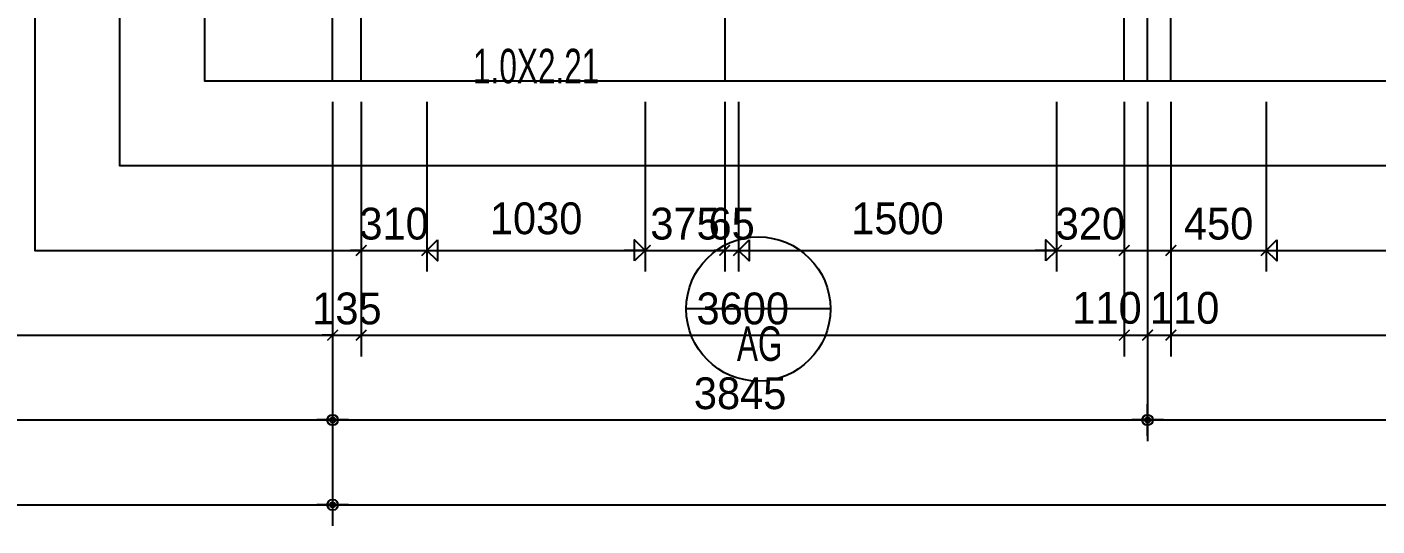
# Model space of a CAD drawing. Header units: millimetres. Extents: x -24416 to 92204, y -190080 to 23760.
# Drawn here: x 3240 to 9609, y -183358 to -181004 of the extents above; entities that cross this region are included whole.
import ezdxf
from ezdxf.enums import TextEntityAlignment as Align

# ---------------------------------------------------------------- set-up
doc = ezdxf.new("R2010")
doc.units = ezdxf.units.MM
doc.header["$LTSCALE"] = 50
doc.linetypes.add('AUDIT_D_220706163347-0', pattern=[0])
doc.linetypes.add('CEN', pattern=[62, 60, -1, 0, -1])
doc.layers.get('defpoints').update_dxf_attribs({"color": 139})
for name, color, linetype in [('A-창호부호', 4, 'Continuous'), ('AA-XXXX-DIMS', 7, 'Continuous'), ('ARDM', 7, 'Continuous'), ('CEN_CON', 1, 'CEN'), ('CEN_WALL', 12, 'CEN'), ('DIM', 7, 'AUDIT_D_220706163347-0')]:
    doc.layers.add(name, color=color, linetype=linetype)
doc.layers.add('MC', color=135, linetype='Continuous', plot=False)
doc.styles.add('HAUD01', font='Dotum.ttf')
doc.styles.add('맑은고딕', font='malgun.ttf', dxfattribs={"width": 0.9})
doc.dimstyles.new('DIM-50', dxfattribs={"dimscale": 50, "dimtxt": 3, "dimasz": 1, "dimexe": 2, "dimexo": 2, "dimgap": 1, "dimtad": 1, "dimdec": 0, "dimzin": 0, "dimdsep": 46, "dimtxsty": '맑은고딕', "dimblk1": 'DIMDOT', "dimblk2": 'DIMDOT', "dimsah": 1, "dimcen": 0.09, "dimdle": 2, "dimclrd": 7, "dimclre": 7, "dimclrt": 3, "dimadec": 0, "dimazin": 0, "dimtfac": 1, "dimtdec": 0, "dimtix": 1, "dimtmove": 2, "dimatfit": 3, "dimldrblk": 'DIMDOT', "dimfxl": 1, "dimtolj": 1, "dimtzin": 0, "dimarcsym": 0})
doc.dimstyles.new('MCDIM-50', dxfattribs={"dimscale": 50, "dimtxt": 3, "dimasz": 1, "dimexe": 2, "dimexo": 2, "dimgap": 1, "dimtad": 1, "dimdec": 0, "dimzin": 0, "dimdsep": 46, "dimtxsty": '맑은고딕', "dimblk1": 'ARCHTICK', "dimblk2": 'ARCHTICK', "dimsah": 1, "dimcen": 0.09, "dimdle": 2, "dimclrd": 7, "dimclre": 7, "dimclrt": 3, "dimadec": 0, "dimazin": 0, "dimtfac": 1, "dimtdec": 0, "dimtix": 1, "dimtmove": 2, "dimatfit": 3, "dimldrblk": 'ARCHTICK', "dimfxl": 1, "dimtolj": 1, "dimtzin": 0, "dimarcsym": 0})
doc.dimstyles.new('외부100-win', dxfattribs={"dimscale": 50, "dimtxt": 3, "dimasz": 1, "dimexe": 2, "dimexo": 2.5, "dimgap": 1.5, "dimtad": 1, "dimdec": 0, "dimzin": 0, "dimdsep": 46, "dimtxsty": '맑은고딕', "dimblk": 'DO2-2', "dimblk1": 'DO2-2', "dimblk2": 'DIMDOT', "dimcen": 0.09, "dimdle": 2, "dimclrd": 7, "dimclre": 7, "dimclrt": 3, "dimadec": 0, "dimazin": 0, "dimtfac": 1, "dimtdec": 0, "dimtix": 1, "dimtmove": 2, "dimatfit": 3, "dimldrblk": 'DO2-2', "dimfxl": 1, "dimtolj": 1, "dimtzin": 0, "dimarcsym": 0})

# ---------------------------------------------------------------- blocks, each defined once
blk = doc.blocks.new('A$C4D377245')
at = {"layer": 'A-창호부호'}
blk.add_line((675.4, 345), (14.6, 345), dxfattribs=at)
blk.add_circle((345, 345), 330.4, dxfattribs=at)
blk = doc.blocks.new('U-131B(기본)', base_point=(-85340.5, -187585.7))
at = {"layer": 'CEN_CON'}
for p, q in [((-85340.5, -187885.7), (-85340.5, -176950.7)), ((-81495.5, -187885.7), (-81495.5, -176950.7))]:
    blk.add_line(p, q, dxfattribs=at)
at = {"layer": 'CEN_WALL'}
blk.add_line((-83490.5, -185615.7), (-83490.5, -187885.7), dxfattribs=at)
at = {"layer": 'MC'}
for p, q in [((-85205.5, -187885.7), (-85205.5, -176950.7)), ((-81385.5, -187885.7), (-81385.5, -176950.7)), ((-81605.5, -187885.7), (-81605.5, -181855.7))]:
    blk.add_line(p, q, dxfattribs=at)
blk = doc.blocks.new('DIMDOT')
at = {"layer": 'AA-XXXX-DIMS'}
for p, q in [((0, -1.5), (0, 1.5)), ((-1.5, 0), (1.5, 0))]:
    blk.add_line(p, q, dxfattribs=at)
for radius in [0.5, 0.25]:
    blk.add_circle((0, 0), radius, dxfattribs=at)
blk = doc.blocks.new('*D194')
at = {"layer": 'defpoints', "color": 0, "transparency": 16777216}
for p in [(2876.9, -203038), (4076.9, -203038), (4076.9, -204718)]:
    blk.add_point(p, dxfattribs=at)
at = {"layer": 'DIM', "color": 7, "lineweight": -2, "transparency": 16777216}
for p, q in [((3976.9, -203038), (2776.9, -203038)), ((2876.9, -204668), (2876.9, -203088)), ((3976.9, -204718), (2776.9, -204718))]:
    blk.add_line(p, q, dxfattribs=at)
at = {"layer": 'DIM', "color": 7, "lineweight": -2, "transparency": 16777216, "xscale": 50, "yscale": 50, "zscale": 50}
for p, rotation in [((2876.9, -203038), 90), ((2876.9, -204718), 270)]:
    blk.add_blockref('DIMDOT', p, dxfattribs=dict(at, rotation=rotation))
at = {"layer": 'DIM', "color": 3, "transparency": 16777216, "insert": (2751.8, -203878), "char_height": 150, "attachment_point": 5, "rotation": 90, "style": 'HAUD01'}
blk.add_mtext('\\A1;1680', dxfattribs=at)
blk = doc.blocks.new('*D200')
at = {"layer": 'defpoints', "color": 0, "transparency": 16777216}
for p in [(4681.9, -205018), (8526.9, -205018), (8526.9, -206618)]:
    blk.add_point(p, dxfattribs=at)
at = {"layer": 'DIM', "color": 7, "lineweight": -2, "transparency": 16777216}
for p, q in [((4681.9, -205118), (4681.9, -206718)), ((8526.9, -205118), (8526.9, -206718)), ((4731.9, -206618), (8476.9, -206618))]:
    blk.add_line(p, q, dxfattribs=at)
at = {"layer": 'DIM', "color": 7, "lineweight": -2, "transparency": 16777216, "xscale": 50, "yscale": 50, "zscale": 50, "rotation": 180}
blk.add_blockref('DIMDOT', (4681.9, -206618), dxfattribs=at)
at = {"layer": 'DIM', "color": 7, "lineweight": -2, "transparency": 16777216, "xscale": 50, "yscale": 50, "zscale": 50}
blk.add_blockref('DIMDOT', (8526.9, -206618), dxfattribs=at)
at = {"layer": 'DIM', "color": 3, "transparency": 16777216, "insert": (6604.4, -206492.9), "char_height": 150, "attachment_point": 5, "style": 'HAUD01'}
blk.add_mtext('\\A1;3845', dxfattribs=at)
blk = doc.blocks.new('*D201')
at = {"layer": 'defpoints', "color": 0, "transparency": 16777216}
for p in [(8526.9, -205018), (13246.9, -205018), (13246.9, -206618)]:
    blk.add_point(p, dxfattribs=at)
at = {"layer": 'DIM', "color": 7, "lineweight": -2, "transparency": 16777216}
for p, q in [((8526.9, -205118), (8526.9, -206718)), ((13246.9, -205118), (13246.9, -206718)), ((8576.9, -206618), (13196.9, -206618))]:
    blk.add_line(p, q, dxfattribs=at)
at = {"layer": 'DIM', "color": 7, "lineweight": -2, "transparency": 16777216, "xscale": 50, "yscale": 50, "zscale": 50, "rotation": 180}
blk.add_blockref('DIMDOT', (8526.9, -206618), dxfattribs=at)
at = {"layer": 'DIM', "color": 7, "lineweight": -2, "transparency": 16777216, "xscale": 50, "yscale": 50, "zscale": 50}
blk.add_blockref('DIMDOT', (13246.9, -206618), dxfattribs=at)
at = {"layer": 'DIM', "color": 3, "transparency": 16777216, "insert": (10886.9, -206492.9), "char_height": 150, "attachment_point": 5, "style": 'HAUD01'}
blk.add_mtext('\\A1;4720', dxfattribs=at)
blk = doc.blocks.new('*D208')
at = {"layer": 'defpoints', "color": 0, "transparency": 16777216}
for p in [(4681.9, -205018), (30196.9, -205018), (30196.9, -207018)]:
    blk.add_point(p, dxfattribs=at)
at = {"layer": 'DIM', "color": 7, "lineweight": -2, "transparency": 16777216}
for p, q in [((4681.9, -205118), (4681.9, -207118)), ((30196.9, -205118), (30196.9, -207118)), ((4731.9, -207018), (30146.9, -207018))]:
    blk.add_line(p, q, dxfattribs=at)
at = {"layer": 'DIM', "color": 7, "lineweight": -2, "transparency": 16777216, "xscale": 50, "yscale": 50, "zscale": 50, "rotation": 180}
blk.add_blockref('DIMDOT', (4681.9, -207018), dxfattribs=at)
at = {"layer": 'DIM', "color": 7, "lineweight": -2, "transparency": 16777216, "xscale": 50, "yscale": 50, "zscale": 50}
blk.add_blockref('DIMDOT', (30196.9, -207018), dxfattribs=at)
at = {"layer": 'DIM', "color": 3, "transparency": 16777216, "insert": (17439.4, -206892.9), "char_height": 150, "attachment_point": 5, "style": 'HAUD01'}
blk.add_mtext('\\A1;25515', dxfattribs=at)
blk = doc.blocks.new('_ArchTick')
at = {"color": 0, "linetype": 'ByBlock', "const_width": 0.15}
blk.add_lwpolyline([(-0.5, -0.5), (0.5, 0.5)], dxfattribs=at)
blk = doc.blocks.new('*D209')
at = {"layer": 'defpoints', "color": 0, "linetype": 'ByBlock', "transparency": 16777216}
for p in [(4681.9, -205018), (4816.9, -205018), (4816.9, -206218)]:
    blk.add_point(p, dxfattribs=at)
at = {"layer": 'DIM', "color": 7, "linetype": 'ByBlock', "lineweight": -2, "transparency": 16777216}
for p, q in [((4681.9, -205118), (4681.9, -206318)), ((4816.9, -205118), (4816.9, -206318)), ((4681.9, -206218), (4631.9, -206218)), ((4681.9, -206218), (4816.9, -206218)), ((4816.9, -206218), (4866.9, -206218))]:
    blk.add_line(p, q, dxfattribs=at)
at = {"layer": 'DIM', "color": 7, "linetype": 'ByBlock', "lineweight": -2, "transparency": 16777216, "xscale": 50, "yscale": 50, "zscale": 50}
blk.add_blockref('_ArchTick', (4681.9, -206218), dxfattribs=at)
at = {"layer": 'DIM', "color": 7, "linetype": 'ByBlock', "lineweight": -2, "transparency": 16777216, "xscale": 50, "yscale": 50, "zscale": 50, "rotation": 180}
blk.add_blockref('_ArchTick', (4816.9, -206218), dxfattribs=at)
at = {"layer": 'DIM', "color": 3, "linetype": 'ByBlock', "transparency": 16777216, "insert": (4749.4, -206092.9), "char_height": 150, "attachment_point": 5, "style": 'HAUD01'}
blk.add_mtext('\\A1;135', dxfattribs=at)
blk = doc.blocks.new('*D210')
at = {"layer": 'defpoints', "color": 0, "linetype": 'ByBlock', "transparency": 16777216}
for p in [(4816.9, -205018), (8416.9, -205018), (8416.9, -206218)]:
    blk.add_point(p, dxfattribs=at)
at = {"layer": 'DIM', "color": 7, "linetype": 'ByBlock', "lineweight": -2, "transparency": 16777216}
for p, q in [((4816.9, -205118), (4816.9, -206318)), ((8416.9, -205118), (8416.9, -206318)), ((4716.9, -206218), (8516.9, -206218))]:
    blk.add_line(p, q, dxfattribs=at)
at = {"layer": 'DIM', "color": 7, "linetype": 'ByBlock', "lineweight": -2, "transparency": 16777216, "xscale": 50, "yscale": 50, "zscale": 50, "rotation": 180}
blk.add_blockref('_ArchTick', (4816.9, -206218), dxfattribs=at)
at = {"layer": 'DIM', "color": 7, "linetype": 'ByBlock', "lineweight": -2, "transparency": 16777216, "xscale": 50, "yscale": 50, "zscale": 50}
blk.add_blockref('_ArchTick', (8416.9, -206218), dxfattribs=at)
at = {"layer": 'DIM', "color": 3, "linetype": 'ByBlock', "transparency": 16777216, "insert": (6616.9, -206092.9), "char_height": 150, "attachment_point": 5, "style": 'HAUD01'}
blk.add_mtext('\\A1;3600', dxfattribs=at)
blk = doc.blocks.new('*D211')
at = {"layer": 'defpoints', "color": 0, "linetype": 'ByBlock', "transparency": 16777216}
for p in [(8416.9, -205018), (8526.9, -205018), (8526.9, -206218)]:
    blk.add_point(p, dxfattribs=at)
at = {"layer": 'DIM', "color": 7, "linetype": 'ByBlock', "lineweight": -2, "transparency": 16777216}
for p, q in [((8416.9, -205118), (8416.9, -206318)), ((8526.9, -205118), (8526.9, -206318)), ((8316.9, -206218), (8626.9, -206218))]:
    blk.add_line(p, q, dxfattribs=at)
at = {"layer": 'DIM', "color": 7, "linetype": 'ByBlock', "lineweight": -2, "transparency": 16777216, "xscale": 50, "yscale": 50, "zscale": 50, "rotation": 180}
blk.add_blockref('_ArchTick', (8416.9, -206218), dxfattribs=at)
at = {"layer": 'DIM', "color": 7, "linetype": 'ByBlock', "lineweight": -2, "transparency": 16777216, "xscale": 50, "yscale": 50, "zscale": 50}
blk.add_blockref('_ArchTick', (8526.9, -206218), dxfattribs=at)
at = {"layer": 'DIM', "color": 3, "linetype": 'ByBlock', "transparency": 16777216, "insert": (8335.4, -206090.1), "char_height": 150, "attachment_point": 5, "style": 'HAUD01'}
blk.add_mtext('\\A1;110', dxfattribs=at)
blk = doc.blocks.new('*D212')
at = {"layer": 'defpoints', "color": 0, "linetype": 'ByBlock', "transparency": 16777216}
for p in [(8526.9, -205018), (8636.9, -205018), (8636.9, -206218)]:
    blk.add_point(p, dxfattribs=at)
at = {"layer": 'DIM', "color": 7, "linetype": 'ByBlock', "lineweight": -2, "transparency": 16777216}
for p, q in [((8526.9, -205118), (8526.9, -206318)), ((8636.9, -205118), (8636.9, -206318)), ((8426.9, -206218), (8736.9, -206218))]:
    blk.add_line(p, q, dxfattribs=at)
at = {"layer": 'DIM', "color": 7, "linetype": 'ByBlock', "lineweight": -2, "transparency": 16777216, "xscale": 50, "yscale": 50, "zscale": 50, "rotation": 180}
blk.add_blockref('_ArchTick', (8526.9, -206218), dxfattribs=at)
at = {"layer": 'DIM', "color": 7, "linetype": 'ByBlock', "lineweight": -2, "transparency": 16777216, "xscale": 50, "yscale": 50, "zscale": 50}
blk.add_blockref('_ArchTick', (8636.9, -206218), dxfattribs=at)
at = {"layer": 'DIM', "color": 3, "linetype": 'ByBlock', "transparency": 16777216, "insert": (8701.9, -206090.1), "char_height": 150, "attachment_point": 5, "style": 'HAUD01'}
blk.add_mtext('\\A1;110', dxfattribs=at)
blk = doc.blocks.new('*D213')
at = {"layer": 'defpoints', "color": 0, "linetype": 'ByBlock', "transparency": 16777216}
for p in [(8636.9, -205018), (13136.9, -205018), (13136.9, -206218)]:
    blk.add_point(p, dxfattribs=at)
at = {"layer": 'DIM', "color": 7, "linetype": 'ByBlock', "lineweight": -2, "transparency": 16777216}
for p, q in [((8636.9, -205118), (8636.9, -206318)), ((13136.9, -205118), (13136.9, -206318)), ((8536.9, -206218), (13236.9, -206218))]:
    blk.add_line(p, q, dxfattribs=at)
at = {"layer": 'DIM', "color": 7, "linetype": 'ByBlock', "lineweight": -2, "transparency": 16777216, "xscale": 50, "yscale": 50, "zscale": 50, "rotation": 180}
blk.add_blockref('_ArchTick', (8636.9, -206218), dxfattribs=at)
at = {"layer": 'DIM', "color": 7, "linetype": 'ByBlock', "lineweight": -2, "transparency": 16777216, "xscale": 50, "yscale": 50, "zscale": 50}
blk.add_blockref('_ArchTick', (13136.9, -206218), dxfattribs=at)
at = {"layer": 'DIM', "color": 3, "linetype": 'ByBlock', "transparency": 16777216, "insert": (10886.9, -206092.9), "char_height": 150, "attachment_point": 5, "style": 'HAUD01'}
blk.add_mtext('\\A1;4500', dxfattribs=at)
blk = doc.blocks.new('*D246')
at = {"layer": 'defpoints', "color": 0, "linetype": 'ByBlock', "transparency": 16777216}
for p in [(4816.9, -205018), (5126.9, -205018), (5126.9, -205818)]:
    blk.add_point(p, dxfattribs=at)
at = {"layer": 'DIM', "color": 7, "linetype": 'ByBlock', "lineweight": -2, "transparency": 16777216}
for p, q in [((4816.9, -205118), (4816.9, -205918)), ((5126.9, -205118), (5126.9, -205918)), ((4816.9, -205818), (4766.9, -205818)), ((4816.9, -205818), (5126.9, -205818)), ((5126.9, -205818), (5176.9, -205818))]:
    blk.add_line(p, q, dxfattribs=at)
at = {"layer": 'DIM', "color": 7, "linetype": 'ByBlock', "lineweight": -2, "transparency": 16777216, "xscale": 50, "yscale": 50, "zscale": 50}
blk.add_blockref('_ArchTick', (4816.9, -205818), dxfattribs=at)
at = {"layer": 'DIM', "color": 7, "linetype": 'ByBlock', "lineweight": -2, "transparency": 16777216, "xscale": 50, "yscale": 50, "zscale": 50, "rotation": 180}
blk.add_blockref('_ArchTick', (5126.9, -205818), dxfattribs=at)
at = {"layer": 'DIM', "color": 3, "linetype": 'ByBlock', "transparency": 16777216, "insert": (4971.9, -205692.9), "char_height": 150, "attachment_point": 5, "style": 'HAUD01'}
blk.add_mtext('\\A1;310', dxfattribs=at)
blk = doc.blocks.new('DO2-2')
at = {"layer": 'ARDM'}
blk.add_line((0, 0), (-2, 0), dxfattribs=at)
blk.add_lwpolyline([(-1, -1), (-1, 1), (0, 0)], close=True, dxfattribs=at)
blk = doc.blocks.new('*D247')
at = {"layer": 'defpoints', "color": 0, "linetype": 'ByBlock', "transparency": 16777216}
for p in [(5126.9, -205018), (6156.9, -205018), (6156.9, -205818)]:
    blk.add_point(p, dxfattribs=at)
at = {"layer": 'DIM', "color": 7, "linetype": 'ByBlock', "lineweight": -2, "transparency": 16777216}
for p, q in [((5126.9, -205143), (5126.9, -205918)), ((6156.9, -205143), (6156.9, -205918)), ((5176.9, -205818), (6106.9, -205818))]:
    blk.add_line(p, q, dxfattribs=at)
at = {"layer": 'DIM', "color": 7, "linetype": 'ByBlock', "lineweight": -2, "transparency": 16777216, "xscale": 50, "yscale": 50, "zscale": 50, "rotation": 180}
blk.add_blockref('DO2-2', (5126.9, -205818), dxfattribs=at)
at = {"layer": 'DIM', "color": 7, "linetype": 'ByBlock', "lineweight": -2, "transparency": 16777216, "xscale": 50, "yscale": 50, "zscale": 50}
blk.add_blockref('DO2-2', (6156.9, -205818), dxfattribs=at)
at = {"layer": 'DIM', "color": 3, "linetype": 'ByBlock', "transparency": 16777216, "insert": (5641.9, -205667.9), "char_height": 150, "attachment_point": 5, "style": 'HAUD01'}
blk.add_mtext('\\A1;1030', dxfattribs=at)
blk = doc.blocks.new('*D248')
at = {"layer": 'defpoints', "color": 0, "linetype": 'ByBlock', "transparency": 16777216}
for p in [(6156.9, -205018), (6531.9, -205018), (6531.9, -205818)]:
    blk.add_point(p, dxfattribs=at)
at = {"layer": 'DIM', "color": 7, "linetype": 'ByBlock', "lineweight": -2, "transparency": 16777216}
for p, q in [((6156.9, -205118), (6156.9, -205918)), ((6531.9, -205118), (6531.9, -205918)), ((6156.9, -205818), (6106.9, -205818)), ((6156.9, -205818), (6531.9, -205818)), ((6531.9, -205818), (6581.9, -205818))]:
    blk.add_line(p, q, dxfattribs=at)
at = {"layer": 'DIM', "color": 7, "linetype": 'ByBlock', "lineweight": -2, "transparency": 16777216, "xscale": 50, "yscale": 50, "zscale": 50}
blk.add_blockref('_ArchTick', (6156.9, -205818), dxfattribs=at)
at = {"layer": 'DIM', "color": 7, "linetype": 'ByBlock', "lineweight": -2, "transparency": 16777216, "xscale": 50, "yscale": 50, "zscale": 50, "rotation": 180}
blk.add_blockref('_ArchTick', (6531.9, -205818), dxfattribs=at)
at = {"layer": 'DIM', "color": 3, "linetype": 'ByBlock', "transparency": 16777216, "insert": (6344.4, -205692.9), "char_height": 150, "attachment_point": 5, "style": 'HAUD01'}
blk.add_mtext('\\A1;375', dxfattribs=at)
blk = doc.blocks.new('*D249')
at = {"layer": 'defpoints', "color": 0, "linetype": 'ByBlock', "transparency": 16777216}
for p in [(6531.9, -205018), (6596.9, -205018), (6596.9, -205818)]:
    blk.add_point(p, dxfattribs=at)
at = {"layer": 'DIM', "color": 7, "linetype": 'ByBlock', "lineweight": -2, "transparency": 16777216}
for p, q in [((6531.9, -205118), (6531.9, -205918)), ((6596.9, -205118), (6596.9, -205918)), ((6531.9, -205818), (6481.9, -205818)), ((6531.9, -205818), (6596.9, -205818)), ((6596.9, -205818), (6646.9, -205818))]:
    blk.add_line(p, q, dxfattribs=at)
at = {"layer": 'DIM', "color": 7, "linetype": 'ByBlock', "lineweight": -2, "transparency": 16777216, "xscale": 50, "yscale": 50, "zscale": 50}
blk.add_blockref('_ArchTick', (6531.9, -205818), dxfattribs=at)
at = {"layer": 'DIM', "color": 7, "linetype": 'ByBlock', "lineweight": -2, "transparency": 16777216, "xscale": 50, "yscale": 50, "zscale": 50, "rotation": 180}
blk.add_blockref('_ArchTick', (6596.9, -205818), dxfattribs=at)
at = {"layer": 'DIM', "color": 3, "linetype": 'ByBlock', "transparency": 16777216, "insert": (6564.4, -205692.9), "char_height": 150, "attachment_point": 5, "style": 'HAUD01'}
blk.add_mtext('\\A1;65', dxfattribs=at)
blk = doc.blocks.new('*D250')
at = {"layer": 'defpoints', "color": 0, "linetype": 'ByBlock', "transparency": 16777216}
for p in [(6596.9, -205018), (8096.9, -205018), (8096.9, -205818)]:
    blk.add_point(p, dxfattribs=at)
at = {"layer": 'DIM', "color": 7, "linetype": 'ByBlock', "lineweight": -2, "transparency": 16777216}
for p, q in [((6596.9, -205143), (6596.9, -205918)), ((8096.9, -205143), (8096.9, -205918)), ((6646.9, -205818), (8046.9, -205818))]:
    blk.add_line(p, q, dxfattribs=at)
at = {"layer": 'DIM', "color": 7, "linetype": 'ByBlock', "lineweight": -2, "transparency": 16777216, "xscale": 50, "yscale": 50, "zscale": 50, "rotation": 180}
blk.add_blockref('DO2-2', (6596.9, -205818), dxfattribs=at)
at = {"layer": 'DIM', "color": 7, "linetype": 'ByBlock', "lineweight": -2, "transparency": 16777216, "xscale": 50, "yscale": 50, "zscale": 50}
blk.add_blockref('DO2-2', (8096.9, -205818), dxfattribs=at)
at = {"layer": 'DIM', "color": 3, "linetype": 'ByBlock', "transparency": 16777216, "insert": (7346.9, -205667.9), "char_height": 150, "attachment_point": 5, "style": 'HAUD01'}
blk.add_mtext('\\A1;1500', dxfattribs=at)
blk = doc.blocks.new('*D251')
at = {"layer": 'defpoints', "color": 0, "linetype": 'ByBlock', "transparency": 16777216}
for p in [(8096.9, -205018), (8416.9, -205018), (8416.9, -205818)]:
    blk.add_point(p, dxfattribs=at)
at = {"layer": 'DIM', "color": 7, "linetype": 'ByBlock', "lineweight": -2, "transparency": 16777216}
for p, q in [((8096.9, -205118), (8096.9, -205918)), ((8416.9, -205118), (8416.9, -205918)), ((8096.9, -205818), (8046.9, -205818)), ((8096.9, -205818), (8416.9, -205818)), ((8416.9, -205818), (8466.9, -205818))]:
    blk.add_line(p, q, dxfattribs=at)
at = {"layer": 'DIM', "color": 7, "linetype": 'ByBlock', "lineweight": -2, "transparency": 16777216, "xscale": 50, "yscale": 50, "zscale": 50}
blk.add_blockref('_ArchTick', (8096.9, -205818), dxfattribs=at)
at = {"layer": 'DIM', "color": 7, "linetype": 'ByBlock', "lineweight": -2, "transparency": 16777216, "xscale": 50, "yscale": 50, "zscale": 50, "rotation": 180}
blk.add_blockref('_ArchTick', (8416.9, -205818), dxfattribs=at)
at = {"layer": 'DIM', "color": 3, "linetype": 'ByBlock', "transparency": 16777216, "insert": (8256.9, -205692.9), "char_height": 150, "attachment_point": 5, "style": 'HAUD01'}
blk.add_mtext('\\A1;320', dxfattribs=at)
blk = doc.blocks.new('*D252')
at = {"layer": 'defpoints', "color": 0, "linetype": 'ByBlock', "transparency": 16777216}
for p in [(8636.9, -205018), (9086.9, -205018), (9086.9, -205818)]:
    blk.add_point(p, dxfattribs=at)
at = {"layer": 'DIM', "color": 7, "linetype": 'ByBlock', "lineweight": -2, "transparency": 16777216}
for p, q in [((8636.9, -205118), (8636.9, -205918)), ((9086.9, -205118), (9086.9, -205918)), ((8536.9, -205818), (9186.9, -205818))]:
    blk.add_line(p, q, dxfattribs=at)
at = {"layer": 'DIM', "color": 7, "linetype": 'ByBlock', "lineweight": -2, "transparency": 16777216, "xscale": 50, "yscale": 50, "zscale": 50, "rotation": 180}
blk.add_blockref('_ArchTick', (8636.9, -205818), dxfattribs=at)
at = {"layer": 'DIM', "color": 7, "linetype": 'ByBlock', "lineweight": -2, "transparency": 16777216, "xscale": 50, "yscale": 50, "zscale": 50}
blk.add_blockref('_ArchTick', (9086.9, -205818), dxfattribs=at)
at = {"layer": 'DIM', "color": 3, "linetype": 'ByBlock', "transparency": 16777216, "insert": (8861.9, -205692.9), "char_height": 150, "attachment_point": 5, "style": 'HAUD01'}
blk.add_mtext('\\A1;450', dxfattribs=at)
blk = doc.blocks.new('*D253')
at = {"layer": 'defpoints', "color": 0, "linetype": 'ByBlock', "transparency": 16777216}
for p in [(9086.9, -205018), (12686.9, -205018), (12686.9, -205818)]:
    blk.add_point(p, dxfattribs=at)
at = {"layer": 'DIM', "color": 7, "linetype": 'ByBlock', "lineweight": -2, "transparency": 16777216}
for p, q in [((9086.9, -205143), (9086.9, -205918)), ((12686.9, -205143), (12686.9, -205918)), ((9136.9, -205818), (12636.9, -205818))]:
    blk.add_line(p, q, dxfattribs=at)
at = {"layer": 'DIM', "color": 7, "linetype": 'ByBlock', "lineweight": -2, "transparency": 16777216, "xscale": 50, "yscale": 50, "zscale": 50, "rotation": 180}
blk.add_blockref('DO2-2', (9086.9, -205818), dxfattribs=at)
at = {"layer": 'DIM', "color": 7, "linetype": 'ByBlock', "lineweight": -2, "transparency": 16777216, "xscale": 50, "yscale": 50, "zscale": 50}
blk.add_blockref('DO2-2', (12686.9, -205818), dxfattribs=at)
at = {"layer": 'DIM', "color": 3, "linetype": 'ByBlock', "transparency": 16777216, "insert": (10886.9, -205667.9), "char_height": 150, "attachment_point": 5, "style": 'HAUD01'}
blk.add_mtext('\\A1;3600', dxfattribs=at)
blk = doc.blocks.new('DIM-1108')
at = {"layer": 'DIM'}
for base, p1, p2, angle, picture, middle in [((2876.9, -203038), (4076.9, -204718), (4076.9, -203038), 90, '*D194', (2751.8, -203878)), ((8526.9, -206618), (4681.9, -205018), (8526.9, -205018), 180, '*D200', (6604.4, -206492.9)), ((30196.9, -207018), (4681.9, -205018), (30196.9, -205018), 180, '*D208', (17439.4, -206892.9)), ((13246.9, -206618), (8526.9, -205018), (13246.9, -205018), 180, '*D201', (10886.9, -206492.9))]:
    dim = blk.add_linear_dim(base=base, p1=p1, p2=p2, angle=angle, dimstyle='DIM-50', override={"dimscale": 50, "dimtxsty": 'HAUD01'}, dxfattribs=at)
    dim.commit()
    dim.dimension.update_dxf_attribs({"geometry": picture, "text_midpoint": middle})
at = {"layer": 'DIM', "linetype": 'ByBlock'}
for base, p1, p2, dimstyle, picture, middle in [((4816.9, -206218), (4681.9, -205018), (4816.9, -205018), 'MCDIM-50', '*D209', (4749.4, -206092.9)), ((8416.9, -206218), (4816.9, -205018), (8416.9, -205018), 'MCDIM-50', '*D210', (6616.9, -206092.9)), ((5126.9, -205818), (4816.9, -205018), (5126.9, -205018), 'MCDIM-50', '*D246', (4971.9, -205692.9)), ((6156.9, -205818), (5126.9, -205018), (6156.9, -205018), '외부100-win', '*D247', (5641.9, -205667.9)), ((6531.9, -205818), (6156.9, -205018), (6531.9, -205018), 'MCDIM-50', '*D248', (6344.4, -205692.9)), ((6596.9, -205818), (6531.9, -205018), (6596.9, -205018), 'MCDIM-50', '*D249', (6564.4, -205692.9)), ((8096.9, -205818), (6596.9, -205018), (8096.9, -205018), '외부100-win', '*D250', (7346.9, -205667.9)), ((8416.9, -205818), (8096.9, -205018), (8416.9, -205018), 'MCDIM-50', '*D251', (8256.9, -205692.9)), ((13136.9, -206218), (8636.9, -205018), (13136.9, -205018), 'MCDIM-50', '*D213', (10886.9, -206092.9)), ((9086.9, -205818), (8636.9, -205018), (9086.9, -205018), 'MCDIM-50', '*D252', (8861.9, -205692.9)), ((12686.9, -205818), (9086.9, -205018), (12686.9, -205018), '외부100-win', '*D253', (10886.9, -205667.9))]:
    dim = blk.add_linear_dim(base=base, p1=p1, p2=p2, angle=180, dimstyle=dimstyle, override={"dimtxsty": 'HAUD01'}, dxfattribs=at)
    dim.commit()
    dim.dimension.update_dxf_attribs({"geometry": picture, "text_midpoint": middle})
for base, p1, p2, picture, middle in [((8526.9, -206218), (8416.9, -205018), (8526.9, -205018), '*D211', (8335.4, -206090.1)), ((8636.9, -206218), (8526.9, -205018), (8636.9, -205018), '*D212', (8701.9, -206090.1))]:
    dim = blk.add_linear_dim(base=base, p1=p1, p2=p2, angle=180, dimstyle='MCDIM-50', override={"dimtxsty": 'HAUD01'}, dxfattribs=at)
    dim.commit()
    dim.dimension.update_dxf_attribs({"geometry": picture, "text_midpoint": middle, "dimtype": 128})

msp = doc.modelspace()

# ---------------------------------------------------------------- linework, layer by layer
at = {"layer": 'defpoints'}
for points in [[(36811.9, -166533), (2076.9, -166533), (2076.9, -183258), (36811.9, -183258)], [(36411.9, -166933), (2476.9, -166933), (2476.9, -182858), (36411.9, -182858)], [(36011.9, -167333), (2876.9, -167333), (2876.9, -182458), (36011.9, -182458)], [(35611.9, -167733), (3276.9, -167733), (3276.9, -182058), (35611.9, -182058)], [(35211.9, -168133), (3676.9, -168133), (3676.9, -181658), (35211.9, -181658)], [(34811.9, -168533), (4076.9, -168533), (4076.9, -181258), (34811.9, -181258)]]:
    msp.add_lwpolyline(points, close=True, dxfattribs=at)

# ---------------------------------------------------------------- block references
for name, p in [('DIM-1108', (0, 23760)), ('U-131B(기본)', (4681.9, -180958))]:
    msp.add_blockref(name, p)
at = {"layer": 'A-창호부호', "xscale": 1.028985507291509, "yscale": 1.028985507291509, "zscale": 1.028985507291509}
msp.add_blockref('A$C4D377245', (6335.4, -182689.4), dxfattribs=at)

# ---------------------------------------------------------------- texts
at = {"layer": 'A-창호부호', "color": 6, "style": 'HAUD01', "width": 0.7}
for s, p in [('1.0X2.21', (5642.3, -181188.4)), ('AG', (6696.9, -182498))]:
    msp.add_text(s, height=162.5, dxfattribs=at).set_placement(p, align=Align.MIDDLE)

doc.saveas('drawing.dxf')
